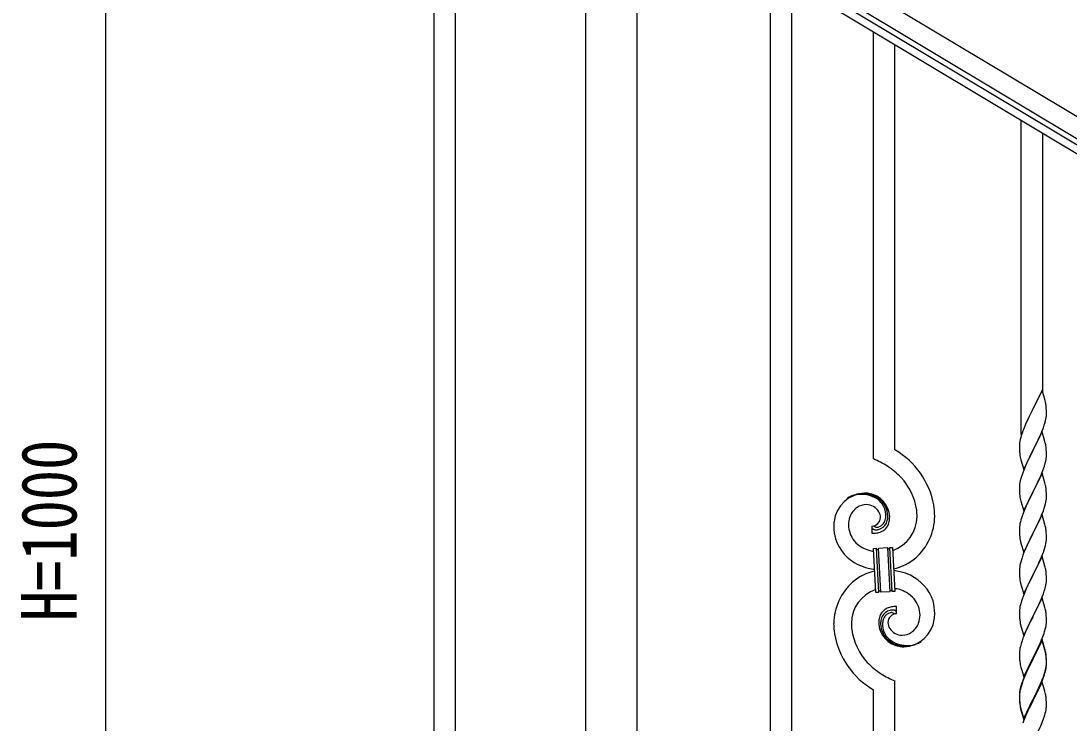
# Model space of a CAD drawing. Units: millimetres, scale not verified. Extents: x -4015 to 4015, y -2862 to 2860.
# Drawn here: x -1986 to -1157, y -1143 to -587 of the extents above; entities that cross this region are included whole.
import ezdxf
from ezdxf.enums import TextEntityAlignment as Align

# ---------------------------------------------------------------- set-up
doc = ezdxf.new("R2010")
doc.units = ezdxf.units.MM
doc.header["$LTSCALE"] = 10
doc.layers.add('0-3_YKK_A1', color=4, linetype='Continuous')
doc.layers.add('0-4_YKK_D', color=6, linetype='Continuous')
doc.styles.add('ＭＳ ゴシック', font='')
doc.styles.get('ＭＳ ゴシック').set_extended_font_data('MS Gothic')

msp = doc.modelspace()

# ---------------------------------------------------------------- linework, layer by layer
at = {"layer": '0-3_YKK_A1'}
for p, q in [((-594.27, -996.45), (-1479.24, -465.55)), ((-1659.67, -474.86), (-1659.67, -1334.86)), ((-1642.67, -474.86), (-1642.67, -1334.86)), ((-601.99, -1009.31), (-1486.96, -478.41)), ((-1398.17, -536.34), (-646.07, -987.54)), ((-1401.25, -541.49), (-649.15, -992.68)), ((-1393.17, -1399.69), (-1393.17, -546.34)), ((-1376.17, -1409.89), (-1376.17, -556.53)), ((-1539.42, -1327.16), (-1539.42, -576.13)), ((-1498.92, -576.13), (-1498.92, -1326.36)), ((-1311.67, -933.49), (-1311.67, -595.23)), ((-1294.67, -926.41), (-1294.67, -605.43)), ((-1194.67, -914.12), (-1194.67, -665.42)), ((-1177.67, -881.22), (-1177.67, -675.62)), ((-1312.95, -986.78), (-1312.95, -992.41)), ((-1311.22, -986.68), (-1311.26, -986.64)), ((-1298.6, -1003.65), (-1296.6, -1003.54)), ((-1296.6, -1003.54), (-1294.77, -1038.49)), ((-1195.87, -995.55), (-1195.73, -996.53)), ((-1311.58, -1004.33), (-1309.58, -1004.22)), ((-1309.75, -1039.28), (-1311.58, -1004.33)), ((-1309.58, -1004.22), (-1307.75, -1039.17)), ((-1309.58, -1004.22), (-1307.75, -1039.17)), ((-1307.58, -1004.12), (-1300.6, -1003.75)), ((-1305.75, -1039.07), (-1307.58, -1004.12)), ((-1305.75, -1039.07), (-1307.58, -1004.12)), ((-1300.6, -1003.75), (-1298.76, -1038.7)), ((-1300.6, -1003.75), (-1298.76, -1038.7)), ((-1296.77, -1038.6), (-1298.6, -1003.65)), ((-1296.77, -1038.6), (-1298.6, -1003.65)), ((-1195.87, -1028.41), (-1195.73, -1029.4)), ((-1307.75, -1039.17), (-1309.75, -1039.28)), ((-1298.76, -1038.7), (-1305.75, -1039.07)), ((-1294.77, -1038.49), (-1296.77, -1038.6)), ((-1293.4, -1056.04), (-1293.4, -1050.41)), ((-1294.67, -1458.78), (-1294.67, -1109.33)), ((-1311.67, -1448.58), (-1311.67, -1116.41)), ((-1195.87, -1127.02), (-1195.73, -1128.01))]:
    msp.add_line(p, q, dxfattribs=at)
for points in [[(-1178.27, -879.18), (-1185.5, -894.03), (-1185.84, -894.7), (-1188.45, -899.9), (-1189.55, -902.2), (-1190.22, -903.63), (-1191.33, -906.09), (-1192.8, -909.62), (-1193.39, -911.14), (-1194.11, -913.16), (-1194.75, -915.15), (-1195.17, -916.61), (-1195.53, -918.03), (-1195.82, -919.42), (-1196.04, -920.75)], [(-1175.54, -888.72), (-1175.88, -887.3), (-1178.27, -879.18)], [(-1195.87, -929.81), (-1195.73, -930.8), (-1195.55, -931.75), (-1195.45, -932.22), (-1195.24, -933.16), (-1194.99, -934.12), (-1192.72, -941.76), (-1185.5, -926.91), (-1185.33, -926.57), (-1183.61, -923.19), (-1181.22, -918.26), (-1179.67, -914.84), (-1179.23, -913.84), (-1178.19, -911.31), (-1177.23, -908.78), (-1176.55, -906.78), (-1176.09, -905.3), (-1175.57, -903.37), (-1175.26, -901.98), (-1175.02, -900.62), (-1174.86, -899.33), (-1174.8, -898.5), (-1174.78, -897.7), (-1174.78, -896.55), (-1174.83, -894.83), (-1174.89, -893.58), (-1175, -892.17)], [(-1178.27, -912.05), (-1185.5, -926.91), (-1185.84, -927.58), (-1188.66, -933.22), (-1190.22, -936.5), (-1191.33, -938.97), (-1192.8, -942.49), (-1193.57, -944.52)], [(-1175.54, -921.59), (-1175.76, -920.65), (-1176.01, -919.69), (-1178.27, -912.05)], [(-1196.17, -922.03), (-1196.21, -922.84), (-1196.22, -923.24), (-1196.2, -925.1), (-1196.17, -926.11), (-1196.12, -927.05), (-1196.04, -928.22)], [(-1174.8, -931.37), (-1174.78, -930.57), (-1174.78, -929.43), (-1174.83, -927.7), (-1174.89, -926.45), (-1175, -925.04)], [(-1175.69, -936.72), (-1175.36, -935.31), (-1175.09, -933.94), (-1174.9, -932.63)], [(-1195.24, -966.03), (-1194.99, -966.99), (-1192.72, -974.63), (-1185.5, -959.78), (-1185.33, -959.45), (-1183.61, -956.06), (-1182.11, -953), (-1180.99, -950.66), (-1179.88, -948.21), (-1178.81, -945.7), (-1177.61, -942.66), (-1176.88, -940.65), (-1176.39, -939.15)], [(-1178.27, -944.91), (-1185.5, -959.78), (-1185.66, -960.11), (-1188.45, -965.64), (-1189.77, -968.41), (-1190.22, -969.37), (-1191.97, -973.34), (-1193, -975.87), (-1193.57, -977.39)], [(-1175.54, -954.45), (-1175.76, -953.52), (-1176.01, -952.56), (-1178.27, -944.91)], [(-1194.6, -947.53), (-1195.04, -949), (-1195.53, -950.91), (-1195.82, -952.29), (-1196.04, -953.62)], [(-1196.17, -954.9), (-1196.21, -955.71), (-1196.22, -956.11), (-1196.2, -957.97), (-1196.17, -958.98), (-1196.12, -959.92), (-1196.02, -961.36), (-1195.87, -962.68), (-1195.73, -963.67)], [(-1195.24, -998.9), (-1194.92, -1000.1), (-1192.72, -1007.5), (-1185.5, -992.64), (-1185.33, -992.31), (-1183.61, -988.93), (-1182.11, -985.87), (-1180.99, -983.52), (-1179.45, -980.08), (-1178.6, -978.07), (-1177.23, -974.52), (-1176.55, -972.52), (-1176.09, -971.04), (-1175.57, -969.11), (-1175.26, -967.72), (-1175.02, -966.36), (-1174.86, -965.07), (-1174.8, -964.24), (-1174.78, -963.44), (-1174.78, -962.29), (-1174.83, -960.57), (-1174.89, -959.32), (-1175, -957.91)], [(-1178.27, -977.79), (-1185.5, -992.64), (-1185.84, -993.32), (-1188.66, -998.96), (-1190, -1001.76), (-1191.33, -1004.7), (-1192.6, -1007.72), (-1193.39, -1009.75), (-1194.11, -1011.77), (-1194.9, -1014.25), (-1195.42, -1016.17), (-1195.73, -1017.57), (-1195.97, -1018.92), (-1196.13, -1020.22), (-1196.19, -1021.05), (-1196.22, -1021.85), (-1196.2, -1023.71), (-1196.17, -1024.72), (-1196.12, -1025.66), (-1196.04, -1026.82)], [(-1175.54, -987.33), (-1175.76, -986.39), (-1176.01, -985.43), (-1178.27, -977.79)], [(-1194.6, -980.39), (-1195.04, -981.86), (-1195.42, -983.3), (-1195.73, -984.7), (-1195.97, -986.05), (-1196.13, -987.35), (-1196.19, -988.18), (-1196.22, -988.98), (-1196.2, -990.84), (-1196.17, -991.85), (-1196.12, -992.79), (-1196.04, -993.95)], [(-1195.24, -1031.77), (-1194.99, -1032.72), (-1194.92, -1032.97), (-1192.72, -1040.37), (-1185.5, -1025.51), (-1185.33, -1025.18), (-1182.55, -1019.64), (-1181.44, -1017.34), (-1180.77, -1015.91), (-1179.45, -1012.95), (-1178.6, -1010.93), (-1177.23, -1007.39), (-1176.55, -1005.39), (-1176.09, -1003.91), (-1175.57, -1001.98), (-1175.26, -1000.59), (-1175.02, -999.23), (-1174.86, -997.94), (-1174.8, -997.11), (-1174.78, -996.31), (-1174.78, -995.16), (-1174.83, -993.44), (-1174.89, -992.19), (-1175, -990.78)], [(-1178.27, -1010.65), (-1185.5, -1025.51), (-1185.66, -1025.84), (-1188.66, -1031.83), (-1190, -1034.63), (-1191.33, -1037.57), (-1192.8, -1041.1), (-1193.57, -1043.13)], [(-1175.54, -1020.19), (-1175.76, -1019.25), (-1176.01, -1018.3), (-1178.27, -1010.65)], [(-1195.45, -1063.7), (-1195.24, -1064.64), (-1194.92, -1065.84), (-1192.72, -1073.24), (-1185.5, -1058.38), (-1185.33, -1058.05), (-1180.77, -1048.78), (-1179.45, -1045.82), (-1178.19, -1042.79), (-1177.23, -1040.26), (-1176.55, -1038.25), (-1176.09, -1036.78), (-1175.57, -1034.85), (-1175.26, -1033.45), (-1175.02, -1032.1), (-1174.86, -1030.81), (-1174.8, -1029.98), (-1174.78, -1029.18), (-1174.78, -1028.03), (-1174.83, -1026.3), (-1174.89, -1025.06), (-1175, -1023.65)], [(-1178.27, -1043.53), (-1185.5, -1058.38), (-1185.66, -1058.71), (-1187.38, -1062.1), (-1189.55, -1066.54), (-1190.67, -1068.95), (-1191.33, -1070.44), (-1192.8, -1073.97), (-1193.39, -1075.49), (-1194.11, -1077.51), (-1194.9, -1079.98), (-1195.42, -1081.91), (-1195.73, -1083.31), (-1195.97, -1084.66), (-1196.13, -1085.96), (-1196.19, -1086.79), (-1196.22, -1087.59), (-1196.2, -1089.45), (-1196.17, -1090.46), (-1196.12, -1091.4), (-1196.04, -1092.56)], [(-1175.54, -1053.06), (-1175.76, -1052.12), (-1176.01, -1051.17), (-1178.27, -1043.53)], [(-1194.6, -1046.13), (-1194.9, -1047.12), (-1195.42, -1049.04), (-1195.73, -1050.44), (-1195.97, -1051.79), (-1196.13, -1053.09), (-1196.19, -1053.92), (-1196.22, -1054.71), (-1196.2, -1056.58), (-1196.17, -1057.59), (-1196.12, -1058.53), (-1196.04, -1059.69)], [(-1174.8, -1062.84), (-1174.78, -1062.04), (-1174.78, -1060.9), (-1174.83, -1059.17), (-1174.89, -1057.93), (-1175, -1056.51)], [(-1195.45, -1096.56), (-1195.24, -1097.5), (-1194.92, -1098.7), (-1194.56, -1099.97), (-1192.72, -1106.11), (-1185.5, -1091.25), (-1185.33, -1090.92), (-1183.61, -1087.53), (-1181.66, -1083.55), (-1180.99, -1082.13), (-1179.88, -1079.68), (-1178.6, -1076.67), (-1177.42, -1073.63), (-1176.71, -1071.62), (-1176.24, -1070.13), (-1175.69, -1068.19), (-1175.36, -1066.78), (-1175.09, -1065.41), (-1174.9, -1064.1)], [(-1178.27, -1077.31), (-1185.5, -1092.16), (-1185.84, -1092.84), (-1188.45, -1098.03), (-1189.77, -1100.8), (-1190.22, -1101.76), (-1191.33, -1104.22), (-1192.6, -1107.25), (-1193.39, -1109.27), (-1194.11, -1111.29), (-1194.9, -1113.77), (-1195.42, -1115.7), (-1195.73, -1117.09), (-1195.97, -1118.45), (-1196.13, -1119.74), (-1196.19, -1120.57), (-1196.22, -1121.37), (-1196.2, -1123.23), (-1196.17, -1124.24), (-1196.12, -1125.18), (-1196.04, -1126.35)], [(-1178.27, -1076.39), (-1185.5, -1091.25), (-1185.84, -1091.92), (-1189.11, -1098.48), (-1190.22, -1100.85), (-1191.33, -1103.31), (-1192.8, -1106.84), (-1193.57, -1108.87)], [(-1175.54, -1085.93), (-1175.76, -1084.99), (-1176.01, -1084.04), (-1178.27, -1076.39)], [(-1175.54, -1086.85), (-1175.88, -1085.43), (-1176.07, -1084.71), (-1178.27, -1077.31)], [(-1175.57, -1100.59), (-1175.26, -1099.19), (-1175.02, -1097.84), (-1174.86, -1096.54), (-1174.8, -1095.71), (-1174.78, -1094.91), (-1174.78, -1093.77), (-1174.83, -1092.04), (-1174.89, -1090.8), (-1175, -1089.38)], [(-1174.8, -1096.63), (-1174.78, -1095.83), (-1174.78, -1094.69), (-1174.83, -1092.96), (-1174.89, -1091.71), (-1175, -1090.3)], [(-1195.24, -1130.37), (-1194.92, -1131.57), (-1192.72, -1138.98), (-1185.5, -1124.12), (-1185.33, -1123.79), (-1182.11, -1117.35), (-1180.77, -1114.52), (-1179.45, -1111.56), (-1178.19, -1108.53), (-1177.23, -1106), (-1176.71, -1104.49), (-1176.24, -1103)], [(-1175.69, -1101.98), (-1175.36, -1100.57), (-1175.09, -1099.2), (-1174.9, -1097.89)], [(-1195.5, -1130.11), (-1195.24, -1131.29), (-1194.99, -1132.25), (-1194.48, -1134.02), (-1192.72, -1139.89), (-1185.5, -1125.04), (-1185.33, -1124.71), (-1183.61, -1121.32), (-1182.11, -1118.26), (-1181.22, -1116.39), (-1179.67, -1112.97), (-1179.23, -1111.97), (-1178.19, -1109.44), (-1177.06, -1106.41), (-1176.39, -1104.41)], [(-1178.27, -1110.18), (-1185.5, -1125.04), (-1185.66, -1125.37), (-1188.45, -1130.9), (-1190, -1134.15), (-1191.33, -1137.1), (-1193, -1141.13), (-1193.57, -1142.65)], [(-1175.54, -1119.72), (-1175.76, -1118.78), (-1176.07, -1117.58), (-1176.14, -1117.33), (-1178.27, -1110.18)], [(-1196.17, -1119.24), (-1196.21, -1120.06), (-1196.22, -1120.45), (-1196.2, -1122.31), (-1196.17, -1123.32), (-1196.12, -1124.26), (-1196.04, -1125.43)], [(-1194.6, -1111.87), (-1195.04, -1113.34), (-1195.53, -1115.25), (-1195.82, -1116.63), (-1196.04, -1117.97)], [(-1174.8, -1129.5), (-1174.78, -1128.7), (-1174.78, -1127.56), (-1174.83, -1125.83), (-1174.89, -1124.58), (-1175, -1123.17)], [(-1175.69, -1134.85), (-1175.36, -1133.44), (-1175.09, -1132.07), (-1174.9, -1130.76)], [(-1195.24, -1164.16), (-1194.99, -1165.12), (-1192.72, -1172.77), (-1185.5, -1157.91), (-1185.33, -1157.58), (-1183.61, -1154.19), (-1182.11, -1151.13), (-1181.22, -1149.26), (-1179.67, -1145.84), (-1179.23, -1144.84), (-1178.19, -1142.31), (-1177.06, -1139.28), (-1176.39, -1137.28)]]:
    msp.add_lwpolyline(points, dxfattribs=at)
for centre, radius, start, end in [((-1217.01, -897.42), 42.37, 9.56725, 11.859), ((-1219.86, -897.03), 45.12, 6.17603, 8.46779), ((-1326.44, -981.4), 63.51, 10.35161, 59.98129), ((-1164.23, -924.64), 32.04, 173.03232, 175.32407), ((-1156.21, -924.76), 39.98, 184.9569, 187.24866), ((-1217.01, -930.29), 42.37, 9.56725, 11.859), ((-1219.86, -929.9), 45.12, 6.17603, 8.46779), ((-1341.65, -1004.98), 77.52, 58.09207, 67.25451), ((-1236.79, -920.44), 63.23, 342.78424, 345.07599), ((-1206.22, -929.37), 31.49, 354.07159, 356.36334), ((-1340.16, -997.97), 70.83, 44.66413, 56.11375), ((-1118.97, -971.77), 79.42, 159.93435, 162.22611), ((-1325.89, -981.22), 48.94, 8.34117, 42.46423), ((-1164.23, -957.51), 32.04, 173.03232, 175.32407), ((-1317.33, -986.3), 25.8, 93.32071, 172.51621), ((-1319.57, -984.28), 23.35, 100.22055, 123.06293), ((-1319.99, -987.74), 26.37, 101.45833, 110.62077), ((-1321.43, -985.5), 23.91, 58.32221, 99.13811), ((-1320.21, -983.86), 22.83, 55.80231, 98.83418), ((-1319.55, -990.71), 30.18, 81.75927, 88.6327), ((-1318.63, -980.37), 19.82, 2.93287, 80.09305), ((-1217.13, -963.16), 42.49, 9.53591, 11.82766), ((-1219.73, -962.76), 45, 6.19632, 8.48807), ((-1320.46, -982.82), 21.64, 114.03797, 123.20041), ((-1317.2, -983.41), 13.7, 90.92404, 122.80248), ((-1317.42, -981.53), 11.81, 31.66932, 89.96618), ((-1320.41, -981.44), 19.96, 38.67582, 54.69252), ((-1318.15, -979.17), 17.81, 0.98782, 52.79888), ((-1318.48, -978.5), 16.65, 3.05544, 34.93388), ((-1337.66, -981.09), 74.52, 1.69315, 8.56658), ((-1136.36, -952.6), 60.39, 190.55951, 192.85127), ((-1315.53, -984.96), 15.91, 124.79717, 158.92023), ((-1315.99, -980.12), 9.87, 1.71703, 29.08813), ((-1314.84, -978.19), 13, 343.25523, 359.27192), ((-1320.44, -978.36), 18.61, 0.00912, 2.30088), ((-1339.68, -980.27), 62.52, 1.05985, 5.64291), ((-1118.97, -1004.64), 79.42, 159.93435, 162.22611), ((-1300.93, -986.16), 42.25, 180.97488, 194.7094), ((-1293.8, -988.18), 49.39, 173.90791, 178.49096), ((-1310.87, -986.03), 20.66, 160.79961, 179.0953), ((-1309.85, -985.05), 21.69, 181.73423, 218.09534), ((-1313.19, -979.72), 7.06, 271.94675, 359.15238), ((-1308.89, -984.22), 3.4, 226.51131, 265.10349), ((-1309.94, -979.82), 7.92, 285.26046, 301.27715), ((-1310.21, -979.89), 9.84, 285.20418, 332.64329), ((-1311.04, -979.01), 9.21, 304.50289, 322.79857), ((-1312.41, -978.56), 10.58, 325.36923, 341.38592), ((-1310.58, -980.71), 11.65, 310.46426, 337.83535), ((-1313.78, -978.87), 13.5, 335.76388, 344.92632), ((-1315.66, -978.82), 15.33, 346.5526, 353.42603), ((-1321.81, -978.6), 21.48, 354.73444, 359.31749), ((-1315.8, -979.33), 17.02, 340.14634, 347.01977), ((-1321.74, -978.73), 22.95, 348.90607, 353.48912), ((-1348.33, -977.98), 49.51, 356.11598, 358.40773), ((-1305.64, -978.95), 28.47, 288.78486, 359.66823), ((-1308.27, -978.2), 45.11, 311.69156, 359.13068), ((-1313.89, -941.91), 50.51, 271.06686, 273.35861), ((-1311.62, -987.74), 1.32, 181.57539, 199.87108), ((-1311.09, -987.42), 1.94, 203.42067, 212.58311), ((-1310.95, -987.2), 2.18, 215.66777, 222.5412), ((-1310.09, -986.21), 3.48, 224.95022, 229.53328), ((-1310.08, -985.94), 3.69, 232.11445, 236.6975), ((-1309.55, -984.81), 4.94, 238.78071, 243.36376), ((-1309.69, -984.7), 4.97, 245.32919, 252.20263), ((-1309.53, -983.42), 6.24, 254.40477, 279.51397), ((-1315.86, -945.25), 47.35, 275.98289, 278.27465), ((-1308.99, -982.05), 5.56, 268.11121, 274.98464), ((-1313.09, -970.23), 22.25, 280.47205, 285.0551), ((-1309.16, -982.06), 5.56, 276.75289, 283.62632), ((-1312.89, -967.77), 22.25, 281.37874, 283.6705), ((-1312.03, -975.67), 16.72, 286.39497, 293.26841), ((-1311.46, -978.28), 14.11, 295.31367, 306.76329), ((-1156.09, -990.5), 40.1, 184.93791, 187.22967), ((-1217.01, -996.03), 42.37, 9.56725, 11.859), ((-1219.86, -995.64), 45.12, 6.17603, 8.46779), ((-1308.52, -985.59), 35.15, 198.75741, 243.99714), ((-1307.98, -981.79), 25.21, 221.30967, 239.60535), ((-1303.87, -971.68), 36.05, 242.10391, 251.26635), ((-1136.36, -985.47), 60.39, 190.55951, 192.85127), ((-1302.51, -960.29), 47.33, 254.13656, 259.10899), ((-1308.29, -1004.14), 1.3, 183.82905, 206.67143), ((-1308.39, -1004.12), 1.22, 209.47499, 236.84608), ((-1308.56, -1004.28), 0.988, 239.981, 271.85944), ((-1308.6, -1004.27), 1.01, 274.12597, 296.96835), ((-1308.68, -1004.21), 1.1, 299.49749, 333.62056), ((-1308.83, -1004.17), 1.25, 335.05202, 2.42312), ((-1299.45, -1003.7), 1.14, 182.69188, 245.26086), ((-1299.57, -1003.8), 1.01, 249.05747, 271.89984), ((-1299.62, -1003.81), 0.996, 274.62489, 317.65676), ((-1299.8, -1003.7), 1.2, 319.62971, 2.66157), ((-1304.33, -981.09), 40.34, 282.33811, 310.23726), ((-1302.28, -967.71), 54, 246.36546, 255.5279), ((-1300.08, -943.41), 78.17, 258.42341, 262.18445), ((-1217.01, -1028.9), 42.37, 9.56725, 11.859), ((-1302.02, -1061.73), 40.34, 102.33737, 130.23524), ((-1306.26, -1099.41), 78.17, 78.42348, 82.18511), ((-1304.07, -1075.11), 54, 66.36546, 75.5279), ((-1297.83, -1057.23), 35.15, 18.75728, 63.99701), ((-1156.21, -1023.37), 39.98, 184.9569, 187.24866), ((-1219.86, -1028.5), 45.12, 6.17603, 8.46779), ((-1298.07, -1064.62), 45.11, 131.69177, 179.13089), ((-1303.83, -1082.53), 47.33, 74.14653, 79.11977), ((-1136.36, -1018.34), 60.39, 190.55951, 192.85127), ((-1300.7, -1063.87), 28.47, 108.78691, 179.66852), ((-1306.52, -1039.13), 1.23, 138.99058, 182.02245), ((-1306.72, -1039.03), 1.01, 94.94054, 135.75643), ((-1306.8, -1039.06), 1.04, 45.10647, 90.3462), ((-1306.98, -1039.15), 1.23, 3.69361, 42.28579), ((-1297.5, -1038.66), 1.26, 145.54584, 181.90695), ((-1297.75, -1038.53), 0.982, 94.22288, 143.85256), ((-1297.79, -1038.54), 0.988, 59.86827, 91.74671), ((-1297.93, -1038.66), 1.17, 3.09982, 57.08275), ((-1302.48, -1071.14), 36.05, 62.10383, 71.26627), ((-1298.37, -1061.03), 25.21, 41.30912, 59.60481), ((-1296.5, -1057.77), 21.69, 1.73306, 38.09417), ((-1118.97, -1070.38), 79.42, 159.93435, 162.22611), ((-1295.97, -1061.95), 11.4, 130.21049, 159.83814), ((-1294.89, -1064.54), 14.11, 115.31192, 126.76155), ((-1294.31, -1067.15), 16.72, 106.39497, 113.26841), ((-1293.26, -1072.59), 22.24, 100.47276, 105.05582), ((-1293.45, -1075.05), 22.25, 101.40388, 103.69563), ((-1296.82, -1059.4), 6.24, 74.40894, 99.51814), ((-1290.48, -1097.57), 47.35, 95.98289, 98.27465), ((-1292.46, -1100.91), 50.51, 91.06677, 93.35853), ((-1297.17, -1059.49), 6.43, 67.02835, 71.6114), ((-1305.42, -1056.66), 42.25, 0.97488, 14.7094), ((-1217.01, -1061.77), 42.37, 9.56725, 11.859), ((-1284.26, -1063.99), 23.29, 170.18316, 174.76621), ((-1290.3, -1063.47), 17.25, 161.60653, 168.47996), ((-1290.69, -1064), 15.34, 166.55639, 173.42982), ((-1292.57, -1063.95), 13.5, 155.76031, 164.92275), ((-1296.14, -1062.93), 9.84, 105.20305, 152.64217), ((-1291.51, -1064.63), 13, 163.25523, 179.27192), ((-1293.02, -1064.69), 11.59, 147.06422, 160.79874), ((-1295.63, -1063.42), 8.71, 126.42849, 144.72417), ((-1296.36, -1063.06), 8, 105.505, 123.80069), ((-1293.16, -1063.1), 7.06, 91.946, 179.15163), ((-1296.53, -1063.68), 8.55, 100.98866, 103.28041), ((-1297.11, -1061.62), 6.42, 94.79196, 99.37501), ((-1297.42, -1059.1), 3.89, 79.63493, 93.36946), ((-1297.47, -1058.58), 3.39, 49.91138, 77.28247), ((-1299.92, -1061.17), 6.95, 45.92872, 48.22047), ((-1296.79, -1058.09), 5, 60.18801, 64.77106), ((-1297.32, -1058.55), 5.67, 55.55615, 57.8479), ((-1296.26, -1056.75), 3.59, 48.68051, 53.26356), ((-1296.25, -1056.46), 3.37, 41.03416, 45.61721), ((-1295.38, -1055.55), 2.13, 30.93534, 37.80877), ((-1294.78, -1055.1), 1.38, 2.61824, 27.72743), ((-1288.67, -1056.9), 25.41, 272.60101, 351.79652), ((-1295.48, -1056.79), 20.66, 340.80017, 359.09585), ((-1301.51, -1055.28), 38.34, 352.13198, 359.00542), ((-1156.21, -1056.24), 39.98, 184.9569, 187.24866), ((-1135.3, -1051.99), 61.29, 188.71993, 191.01168), ((-1219.73, -1061.37), 45, 6.19632, 8.48807), ((-1276.33, -1062.54), 66.86, 181.19657, 188.07), ((-1266.67, -1062.55), 62.52, 181.06026, 185.64332), ((-1280.46, -1061.6), 48.94, 188.34153, 222.46459), ((-1267.58, -1064.18), 39.94, 176.6762, 178.96796), ((-1287.83, -1062.55), 19.7, 182.653, 261.8485), ((-1284.54, -1064.22), 21.47, 174.73409, 179.31715), ((-1288.2, -1063.66), 17.81, 180.98815, 232.79921), ((-1285.91, -1064.46), 18.6, 180.00943, 182.30119), ((-1287.87, -1064.32), 16.65, 183.05646, 214.9349), ((-1290.62, -1062.77), 9.6, 181.36139, 210.98904), ((-1288.83, -1061.11), 12, 213.38278, 269.52776), ((-1291.22, -1057.57), 16.4, 306.6003, 338.47874), ((-1206.22, -1060.84), 31.49, 354.07159, 356.36334), ((-1279, -1060.81), 64.5, 189.92903, 239.55871), ((-1285.93, -1061.38), 19.96, 218.66983, 234.68652), ((-1286.14, -1058.96), 22.83, 235.80102, 278.83289), ((-1284.92, -1057.32), 23.91, 238.32321, 279.1391), ((-1289.35, -1058.81), 14.3, 271.67125, 303.54969), ((-1286.78, -1058.54), 23.35, 280.22357, 303.06594), ((-1285.89, -1060), 21.64, 294.04654, 303.20898), ((-1287.21, -1056.33), 25.95, 262.43494, 269.30837), ((-1286.36, -1055.08), 26.37, 281.45441, 290.61685), ((-1217.01, -1094.64), 42.37, 9.56725, 11.859), ((-1266.18, -1044.85), 70.83, 224.66249, 236.11211), ((-1156.21, -1089.11), 39.98, 184.9569, 187.24866), ((-1135.42, -1084.86), 61.16, 188.73999, 191.03175), ((-1217.01, -1095.55), 42.37, 9.56725, 11.859), ((-1219.86, -1095.16), 45.12, 6.17603, 8.46779), ((-1219.73, -1094.24), 45, 6.19632, 8.48807), ((-1236.79, -1085.7), 63.23, 342.78424, 345.07599), ((-1236.28, -1085.17), 62.63, 343.45857, 345.75033), ((-1206.22, -1094.63), 31.49, 354.07159, 356.36334), ((-1264.7, -1037.84), 77.52, 238.09168, 247.25412), ((-1118.97, -1136.12), 79.42, 159.93435, 162.22611), ((-1164.23, -1121.85), 32.04, 173.03232, 175.32407), ((-1217.01, -1128.42), 42.37, 9.56725, 11.859), ((-1156.09, -1121.98), 40.1, 184.93791, 187.22967), ((-1156.21, -1122.89), 39.98, 184.9569, 187.24866), ((-1141.32, -1119.78), 55.16, 188.50857, 190.80032), ((-1136.36, -1116.94), 60.39, 190.55951, 192.85127), ((-1219.86, -1128.03), 45.12, 6.17603, 8.46779), ((-1236.79, -1118.57), 63.23, 342.78424, 345.07599), ((-1206.22, -1127.5), 31.49, 354.07159, 356.36334)]:
    msp.add_arc(centre, radius, start, end, dxfattribs=at)
at = {"layer": '0-4_YKK_D'}
msp.add_line((-1919.17, -1404.9), (-1919.17, -494.9), dxfattribs=at)

# ---------------------------------------------------------------- texts
at = {"layer": '0-4_YKK_D', "style": 'ＭＳ ゴシック', "width": 0.8}
msp.add_text('H=1000', height=43.99, rotation=90, dxfattribs=at).set_placement((-1929.17, -1061.9), align=Align.BOTTOM_LEFT)

doc.saveas('drawing.dxf')
